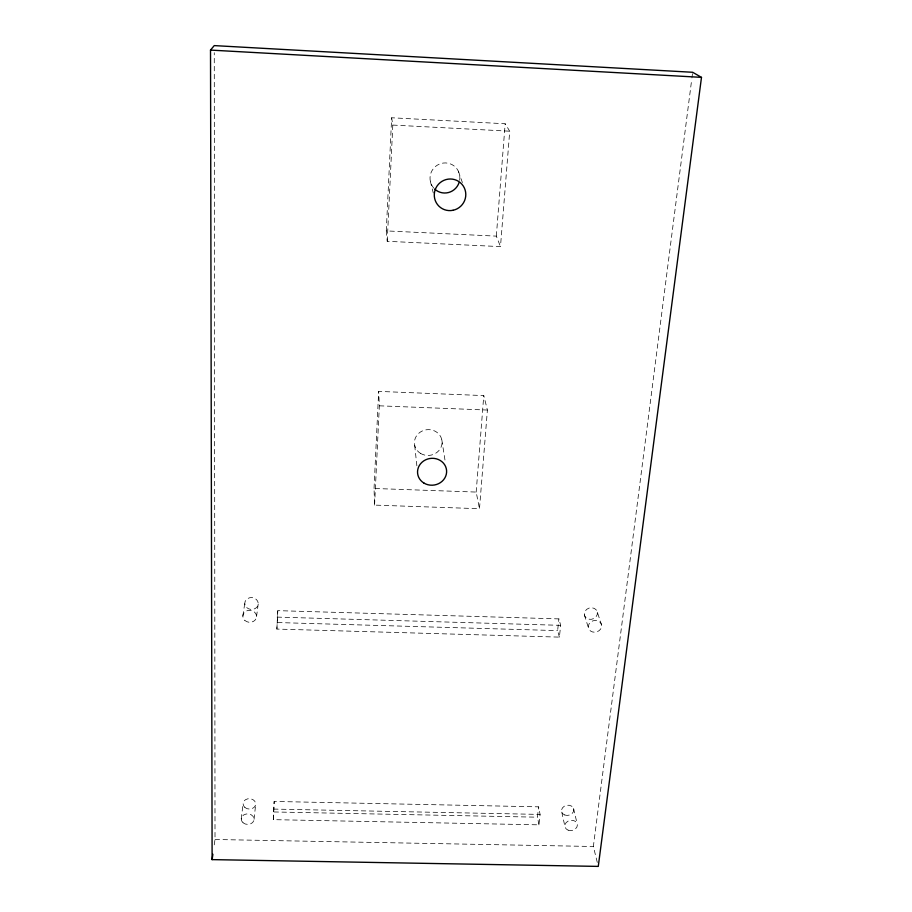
<?xml version="1.0" encoding="UTF-8"?>
<svg xmlns="http://www.w3.org/2000/svg" width="912" height="912" viewBox="0 0 912 912"><rect width="100%" height="100%" fill="white"/><g stroke="black" fill="none" stroke-linecap="round" stroke-linejoin="round"><path stroke-width="0.68" stroke-dasharray="4.56 3.42" d="M273.304 819.649L274.17 801.454L538.582 806.835L540.086 814.416L538.958 824.836L273.304 819.649L274.17 801.454M276.883 629.075L277.784 610.652L558.896 618.895L560.675 625.336L559.387 637.123L276.883 629.075L277.784 610.652M374.045 488.467L378.662 391.396L483.77 395.591L487.396 410.047L479.484 508.714L374.581 505.1L374.045 488.467L476.178 492.07L479.484 508.714M386.289 230.907L391.658 117.773L505.168 123.758L509.728 131.203L500.483 246.616L387.235 241.304L386.289 230.907L496.322 236.128L500.483 246.616M374.581 505.1L379.346 405.817L378.662 391.396M387.235 241.304L392.798 125.069L391.658 117.773M476.178 492.07L483.77 395.591M496.322 236.128L505.168 123.758M254.072 819.272L255.702 804.008M538.958 824.836L537.464 817.186L538.582 806.835M559.387 637.123L557.631 630.614L558.896 618.895M241.235 819.022L243.071 803.757M597.292 862.421L593.359 846.496L691.741 79.344M691.923 77.93L692.47 73.69M256.557 616.501L258.256 603.721M214.24 844.865L215.015 839.496L214.263 52.714M242.843 616.102L244.769 603.322M215.015 839.496L593.359 846.496M273.509 809.081L540.086 814.416M273.965 811.965L537.464 817.186M277.556 622.554L557.631 630.614M277.111 617.105L560.675 625.336M379.346 405.817L487.396 410.047M392.798 125.069L509.728 131.203M458.348 171.16L462.395 182.56M597.349 612.248A6.623 5.768 -15.6 0 1 588.502 619.134A6.623 5.768 -15.6 0 1 586.747 609.296A6.623 5.768 -15.6 0 1 597.349 612.248L601.567 624.982A6.737 5.837 -15.5 0 1 592.561 631.97A6.737 5.837 -15.5 0 1 590.782 621.995A6.737 5.837 -15.5 0 1 601.567 624.982M584.387 614.893L588.377 627.673M430.316 181.203L433.28 192.979M573.545 808.465L577.114 823.582M561.758 812.159L565.132 827.332M441.807 439.744L445.478 463.296M414.698 445.421L416.932 466.397M433.77 188.111A15.105 14.866 -59.8 0 1 433.28 168.754A15.105 14.866 -59.8 0 1 452.124 164.673A15.105 14.866 -59.8 0 1 459.067 182.639M243.071 822.772A6.418 5.267 2.2 0 0 253.844 820.64A6.418 5.267 2.2 0 0 246.058 814.017A6.418 5.267 2.2 0 0 243.071 822.772M244.872 807.462A6.316 5.21 2.3 0 0 255.463 805.353A6.316 5.21 2.3 0 0 247.813 798.798A6.316 5.21 2.3 0 0 244.872 807.462M244.804 620.399A6.863 6.019 5.3 0 0 256.306 618.051A6.863 6.019 5.3 0 0 247.996 610.424A6.863 6.019 5.3 0 0 244.804 620.399M246.696 607.563A6.749 5.939 5.4 0 0 258.005 605.249A6.749 5.939 5.4 0 0 249.842 597.713A6.749 5.939 5.4 0 0 246.696 607.563M568.153 830.182A6.293 5.141 -10.9 0 0 577.376 824.904A6.293 5.141 -10.9 0 0 567.823 821.256A6.293 5.141 -10.9 0 0 568.153 830.182M564.733 814.986A6.19 5.084 -11 0 0 573.808 809.765A6.19 5.084 -11 0 0 564.403 806.162A6.19 5.084 -11 0 0 564.733 814.986M420.58 453.424A13.851 12.893 -7.6 0 0 442.046 443.107A13.851 12.893 -7.6 0 0 422.085 431.08A13.851 12.893 -7.6 0 0 420.58 453.424"/><path stroke-width="1.37" d="M701.488 77.36L598.272 866.4L212.108 859.617L210.512 50.092L214.252 45.6L692.641 72.276L701.488 77.36L210.512 50.092M212.108 859.617L212.884 854.248M459.067 182.639A15.105 14.866 -59.8 0 1 434.671 189.035M453.059 210.273A15.914 15.664 -50.9 0 0 461.917 184.224A15.914 15.664 -50.9 0 0 435.127 189.913A15.914 15.664 -50.9 0 0 453.059 210.273M424 483.109A14.569 13.441 -7.5 0 0 446.595 472.336A14.569 13.441 -7.5 0 0 425.619 459.83A14.569 13.441 -7.5 0 0 424 483.109"/></g></svg>
